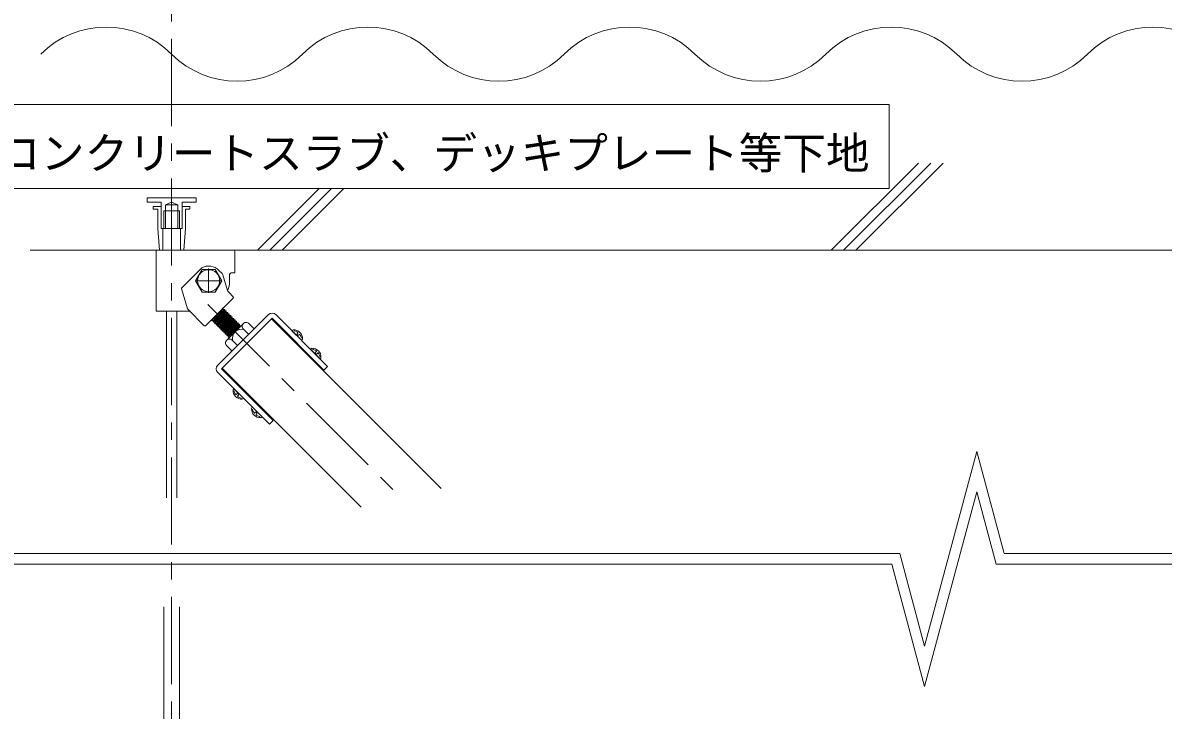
# Model space of a CAD drawing. Units: millimetres at full size, sheet at 1:10; details may follow other scales. Extents: x -2077 to 2023, y -1433 to 1417.
# Drawn here: x -258 to 396, y 645 to 1039 of the extents above; entities that cross this region are included whole.
import ezdxf
from ezdxf.enums import TextEntityAlignment as Align

# ---------------------------------------------------------------- set-up
doc = ezdxf.new("R2010")
doc.units = ezdxf.units.MM
doc.header["$LTSCALE"] = 10
doc.linetypes.add('CHAIN1', pattern=[8, 5, -1, 1, -1])
for name, color, linetype, lineweight in [('1-0_断面', 7, 'Continuous', 9), ('1-1_寸法', 7, 'Continuous', 9), ('1-2_文字', 7, 'Continuous', 9)]:
    doc.layers.add(name, color=color, linetype=linetype, lineweight=lineweight)
doc.styles.add('ＭＳ ゴシック', font='')
doc.styles.get('ＭＳ ゴシック').set_extended_font_data('MS Gothic')

msp = doc.modelspace()

# ---------------------------------------------------------------- linework, layer by layer
at = {"layer": '1-0_断面', "color": 4, "linetype": 'CHAIN1'}
for p, q in [((-172.65, 1270.18), (-172.65, 382.88)), ((-151.97, 877.87), (-41.09, 766.99))]:
    msp.add_line(p, q, dxfattribs=at)
at = {"layer": '1-0_断面'}
for p, q in [((-186.65, 938.99), (-186.65, 936.49)), ((-158.65, 938.99), (-186.65, 938.99)), ((-186.65, 936.49), (-178.65, 936.49)), ((-178.65, 936.49), (-178.65, 921.49)), ((-176.15, 934.99), (-172.65, 936.49)), ((-176.15, 921.49), (-176.15, 934.99)), ((-176.15, 934.99), (-169.15, 934.99)), ((-172.65, 936.49), (-169.15, 934.99)), ((-169.15, 934.99), (-169.15, 921.49)), ((-166.65, 936.49), (-158.65, 936.49)), ((-166.65, 921.49), (-166.65, 936.49)), ((-158.65, 936.49), (-158.65, 938.99)), ((-183.15, 933.99), (-183.15, 932.49)), ((-183.15, 933.99), (-178.65, 933.99)), ((-183.15, 932.49), (-180.65, 932.49)), ((-180.65, 932.49), (-180.65, 921.49)), ((-177.15, 931.49), (-177.15, 921.49)), ((-177.15, 931.49), (-168.15, 931.49)), ((-168.15, 931.49), (-168.15, 921.49)), ((-166.65, 933.99), (-162.15, 933.99)), ((-164.65, 932.49), (-164.65, 921.49)), ((-164.65, 932.49), (-162.15, 932.49)), ((-162.15, 933.99), (-162.15, 932.49)), ((-180.65, 921.49), (-179.65, 908.99)), ((-178.65, 921.49), (-176.15, 921.49)), ((-177.65, 921.49), (-177.65, 908.99)), ((-176.15, 921.49), (-169.15, 921.49)), ((-169.15, 921.49), (-166.65, 921.49)), ((-167.65, 921.49), (-167.65, 908.99)), ((-164.65, 921.49), (-165.65, 908.99)), ((-253.81, 908.99), (1689.45, 908.99)), ((-181.45, 908.99), (-181.45, 873.99)), ((-181.45, 908.99), (-136.95, 908.99)), ((-179.65, 908.99), (-165.65, 908.99)), ((-136.45, 908.49), (-136.45, 895.99)), ((-166.79, 887.46), (-155.29, 898.96)), ((-151.45, 898.49), (-151.45, 884.49)), ((-145.51, 897.43), (-143.74, 895.67)), ((-138.45, 895.99), (-136.45, 895.99)), ((-158.45, 891.49), (-144.45, 891.49)), ((-140.63, 885.97), (-143.24, 894.82)), ((-139.45, 894.99), (-139.45, 890.99)), ((-166.92, 886.97), (-163.5, 875.35)), ((-140.56, 885.79), (-140.45, 885.99)), ((-140.13, 885.12), (-137.3, 882.3)), ((-153.21, 865.68), (-137.3, 881.59)), ((-181.45, 873.99), (-162.23, 873.99)), ((-175.65, 766.99), (-175.65, 873.99)), ((-169.65, 766.99), (-169.65, 873.99)), ((-163.38, 875.14), (-153.92, 865.68)), ((-143.03, 875.87), (-149.54, 868.51)), ((-143.03, 875.02), (-148.69, 868.51)), ((-142.18, 875.02), (-148.69, 867.66)), ((-141.33, 874.17), (-147.84, 866.82)), ((-140.49, 873.32), (-146.99, 865.97)), ((-117.2, 872.1), (-146.19, 843.11)), ((-139.64, 872.47), (-146.14, 865.12)), ((-138.79, 871.62), (-145.29, 864.27)), ((-137.94, 870.78), (-144.45, 863.42)), ((-115.08, 869.98), (-144.07, 840.98)), ((-137.09, 869.93), (-143.6, 862.57)), ((-143.03, 875.87), (-143.03, 875.02)), ((-115.43, 869.62), (-18.11, 772.3)), ((-115.08, 869.98), (-85.38, 840.28)), ((-136.24, 869.08), (-142.75, 861.72)), ((-135.39, 868.23), (-141.9, 860.88)), ((-141.06, 857.42), (-131.52, 866.97)), ((-134.55, 867.38), (-141.05, 860.03)), ((-133.7, 866.53), (-140.2, 859.18)), ((-132.85, 865.68), (-133.19, 865.3)), ((-131.34, 863.61), (-128.51, 860.78)), ((-128.5, 867.13), (-125.33, 863.97)), ((-139.35, 859.18), (-139.35, 859.14)), ((-137.71, 857.25), (-134.88, 854.42)), ((-98.18, 857.32), (-103.68, 862.82)), ((-100.74, 861.11), (-100.27, 861.59)), ((-99.89, 860.26), (-99.42, 860.74)), ((-141.22, 854.4), (-138.06, 851.24)), ((-87.57, 846.72), (-93.07, 852.21)), ((-90.13, 850.5), (-89.66, 850.98)), ((-89.29, 849.66), (-88.81, 850.13)), ((-146.19, 838.86), (-116.49, 809.16)), ((-144.07, 840.98), (-114.37, 811.29)), ((-143.72, 841.34), (-64.07, 761.69)), ((-131.42, 824.09), (-136.91, 829.59)), ((-135.2, 826.65), (-135.68, 826.17)), ((-134.36, 825.8), (-134.83, 825.32)), ((-120.81, 813.48), (-126.31, 818.98)), ((-124.6, 816.04), (-125.07, 815.56)), ((-123.75, 815.19), (-124.22, 814.72)), ((-114.37, 811.29), (-116.49, 809.16)), ((-177.15, 569.46), (-177.15, 704.46)), ((-168.15, 569.46), (-168.15, 704.46))]:
    msp.add_line(p, q, dxfattribs=at)
msp.add_lwpolyline([(-155.2, 897.99), (-158.95, 891.49), (-155.2, 884.99), (-147.69, 884.99), (-143.94, 891.49), (-147.69, 897.99)], close=True, dxfattribs=at)
for points in [[(-147.84, 867.66), (-142.18, 874.17), (-141.33, 874.17), (-141.33, 873.32)], [(-146.99, 866.82), (-141.33, 873.32), (-140.49, 873.32), (-140.49, 872.47)], [(-146.14, 865.97), (-140.49, 872.47), (-139.64, 872.47), (-139.64, 871.62)], [(-145.29, 865.12), (-139.64, 871.62), (-138.79, 871.62), (-138.79, 870.78)], [(-144.45, 864.27), (-138.79, 870.78), (-137.94, 870.78), (-137.94, 869.93)], [(-143.6, 863.42), (-137.94, 869.93), (-137.09, 869.93), (-137.09, 869.08)], [(-143.03, 875.02), (-142.18, 875.02), (-142.18, 874.17)], [(-112.96, 872.1), (-83.26, 842.4), (-85.38, 840.28)], [(-149.54, 869.36), (-149.54, 868.51), (-148.69, 868.51)], [(-148.69, 868.51), (-148.69, 867.66), (-147.84, 867.66)], [(-147.84, 867.66), (-147.84, 866.82), (-146.99, 866.82)], [(-146.99, 866.82), (-146.99, 865.97), (-146.14, 865.97)], [(-146.14, 865.97), (-146.14, 865.12), (-145.29, 865.12)], [(-145.29, 865.12), (-145.29, 864.27), (-144.45, 864.27)], [(-144.45, 864.27), (-144.45, 863.42), (-143.6, 863.42)], [(-143.6, 863.42), (-143.6, 862.57), (-142.75, 862.57)], [(-142.75, 862.57), (-137.09, 869.08), (-136.24, 869.08), (-136.24, 868.23)], [(-141.9, 861.72), (-136.24, 868.23), (-135.39, 868.23), (-135.39, 867.38)], [(-141.05, 860.88), (-135.39, 867.38), (-134.55, 867.38), (-134.55, 866.53)], [(-140.2, 860.03), (-134.55, 866.53), (-133.7, 866.53), (-133.7, 865.68)], [(-139.35, 859.18), (-133.7, 865.68), (-132.85, 865.68), (-132.85, 865.64)], [(-142.75, 862.57), (-142.75, 861.72), (-141.9, 861.72)], [(-141.9, 861.72), (-141.9, 860.88), (-141.05, 860.88)], [(-141.05, 860.88), (-141.05, 860.03), (-140.2, 860.03)], [(-140.2, 860.03), (-140.2, 859.18), (-139.35, 859.18)]]:
    msp.add_lwpolyline(points, dxfattribs=at)
msp.add_circle((-151.45, 891.49), 6.3, dxfattribs=at)
for centre, radius, start, end in [((-136.95, 908.49), 0.5, 0, 90), ((-151.45, 891.49), 8.4, 45, 117.24721), ((-145.16, 894.26), 2, 16.43416, 45), ((-138.45, 894.99), 1, 90, 180), ((-155.81, 891.67), 16.38, 339.73705, 357.64309), ((-166.44, 887.11), 0.5, 135, 196.38954), ((-138.71, 886.54), 2, 196.43416, 225), ((-137.66, 881.95), 0.5, 315, 45), ((-163.02, 875.49), 0.5, 196.38954, 225), ((-115.08, 869.98), 3, 45, 135), ((-153.57, 866.04), 0.5, 225, 315), ((-132.54, 858.45), 5.3, 76.89078, 193.10921), ((-129.92, 865.37), 2.26, 51.02525, 231.02559), ((-103.59, 862.89), 0.117, 134.01915, 216.81377), ((-102.76, 862.06), 1.28, 98.98254, 135.17889), ((-102.66, 858.34), 5, 45.00005, 93.47098), ((-101.89, 863.04), 0.431, 139.13432, 229.51186), ((-139.46, 855.82), 2.26, 38.97439, 218.97475), ((-103.6, 857.4), 5.5, 53.33444, 74.92363), ((-100.06, 860.94), 0.699, 165.81576, 284.18434), ((-100.66, 861.62), 0.394, 355.11562, 29.64836), ((-99.38, 860.34), 0.394, 60.35175, 94.89621), ((-103.6, 857.4), 5.5, 15.07422, 36.66631), ((-102.66, 858.34), 5, 356.52101, 45.00005), ((-97.96, 859.11), 0.431, 220.52147, 310.86638), ((-98.11, 857.42), 0.117, 233.61571, 315.97989), ((-98.94, 858.24), 1.28, 314.91063, 350.99127), ((-92.98, 852.28), 0.117, 134.01915, 216.81377), ((-92.15, 851.46), 1.28, 98.98254, 135.17889), ((-92.05, 847.74), 5, 45.00005, 93.47098), ((-91.28, 852.43), 0.431, 139.13432, 229.51186), ((-92.99, 846.8), 5.5, 53.33444, 74.92363), ((-89.46, 850.33), 0.699, 165.81576, 284.18434), ((-90.05, 851.01), 0.394, 355.11562, 29.64836), ((-88.78, 849.74), 0.394, 60.35175, 94.89621), ((-92.99, 846.8), 5.5, 15.07422, 36.66631), ((-92.05, 847.74), 5, 356.52101, 45.00005), ((-87.35, 848.51), 0.431, 220.52147, 310.86638), ((-87.51, 846.81), 0.117, 233.61571, 315.97989), ((-88.33, 847.63), 1.28, 314.91063, 350.99127), ((-144.07, 840.98), 3, 135, 225), ((-132.44, 828.56), 5, 176.52902, 224.99995), ((-136.16, 828.67), 1.28, 134.82111, 171.01746), ((-137.13, 827.79), 0.431, 40.48814, 130.86568), ((-136.98, 829.49), 0.117, 53.18623, 135.98085), ((-131.5, 829.5), 5.5, 195.07637, 216.66556), ((-132.44, 828.56), 5, 224.99995, 273.47899), ((-135.71, 826.56), 0.394, 240.35164, 274.88438), ((-135.03, 825.97), 0.699, 345.81566, 104.18424), ((-134.44, 825.29), 0.394, 175.10379, 209.64825), ((-131.5, 829.5), 5.5, 233.33369, 254.92578), ((-133.21, 823.87), 0.431, 319.13362, 49.47853), ((-132.34, 824.84), 1.28, 279.00873, 315.08937), ((-131.51, 824.02), 0.117, 314.02011, 36.38429), ((-121.83, 817.96), 5, 176.52902, 224.99995), ((-125.55, 818.06), 1.28, 134.82111, 171.01746), ((-126.53, 817.19), 0.431, 40.48814, 130.86568), ((-126.38, 818.89), 0.117, 53.18623, 135.98085), ((-120.89, 818.9), 5.5, 195.07637, 216.66556), ((-121.83, 817.96), 5, 224.99995, 273.47899), ((-125.11, 815.96), 0.394, 240.35164, 274.88438), ((-124.43, 815.36), 0.699, 345.81566, 104.18424), ((-123.83, 814.68), 0.394, 175.10379, 209.64825), ((-120.89, 818.9), 5.5, 233.33369, 254.92578), ((-122.6, 813.26), 0.431, 319.13362, 49.47853), ((-121.73, 814.24), 1.28, 279.00873, 315.08937), ((-120.9, 813.41), 0.117, 314.02011, 36.38429)]:
    msp.add_arc(centre, radius, start, end, dxfattribs=at)
at = {"layer": '1-1_寸法'}
for p, q in [((205.48, 908.99), (255.48, 958.99)), ((212.55, 908.99), (262.55, 958.99)), ((219.62, 908.99), (269.62, 958.99)), ((-123.45, 908.99), (-88.03, 944.42)), ((-116.38, 908.99), (-80.96, 944.42)), ((-109.31, 908.99), (-73.89, 944.42)), ((288.86, 793.59), (258.96, 681.99)), ((304.56, 734.99), (288.86, 793.59)), ((288.86, 770.4), (258.96, 658.81)), ((299.95, 728.99), (288.86, 770.4)), ((-318.88, 734.99), (244.76, 734.99)), ((258.96, 681.99), (244.76, 734.99)), ((304.56, 734.99), (1154.76, 734.99)), ((-318.88, 728.99), (240.15, 728.99)), ((240.15, 728.99), (258.96, 658.81)), ((299.95, 728.99), (1150.15, 728.99))]:
    msp.add_line(p, q, dxfattribs=at)
for centre, start, end in [((-210.15, 983.93), 45, 135), ((-60.15, 983.93), 45, 135), ((89.85, 983.93), 45, 135), ((239.85, 983.93), 45, 135), ((389.85, 983.93), 45, 135), ((-135.15, 1058.93), 225, 315), ((14.85, 1058.93), 225, 315), ((164.85, 1058.93), 225, 315), ((314.85, 1058.93), 225, 315)]:
    msp.add_arc(centre, 53.03, start, end, dxfattribs=at)
at = {"layer": '1-2_文字'}
for p, q in [((-650, 992.61), (238.65, 992.61)), ((238.65, 992.61), (238.65, 944.42)), ((238.65, 944.42), (-650, 944.42))]:
    msp.add_line(p, q, dxfattribs=at)

# ---------------------------------------------------------------- texts
at = {"layer": '1-2_文字', "style": 'ＭＳ ゴシック'}
msp.add_text('※コンクリートスラブ、デッキプレート等下地', height=18.33, dxfattribs=at).set_placement((-297.6, 950.04), align=Align.BOTTOM_LEFT)

doc.saveas('drawing.dxf')
